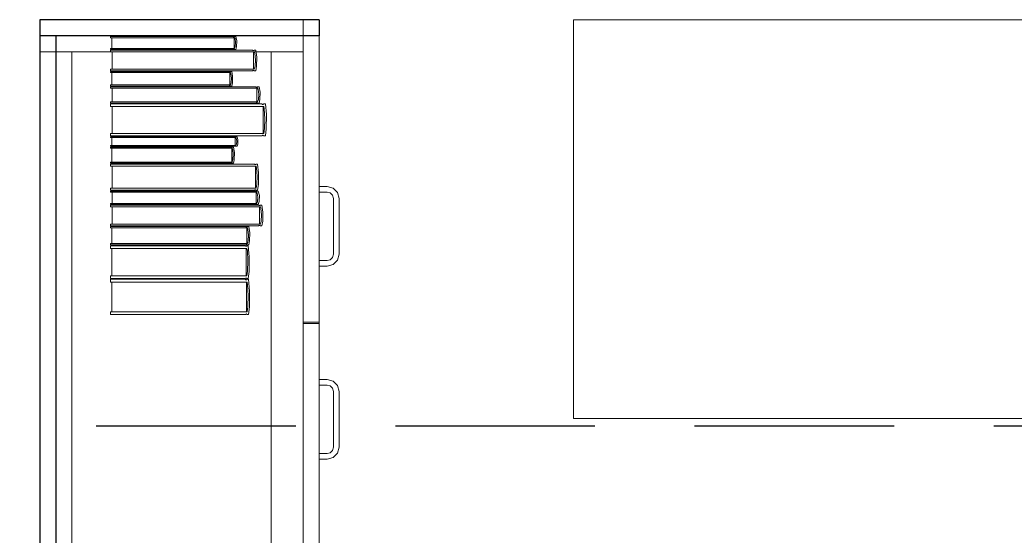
# Model space of a CAD drawing. Header units: inches. Extents: x -19 to 5698, y -728 to 92.
# Drawn here: x 130.095 to 131.342, y 38.702 to 39.35 of the extents above; entities that cross this region are included whole.
import ezdxf

# ---------------------------------------------------------------- set-up
doc = ezdxf.new("R2010")
doc.units = ezdxf.units.IN
doc.header["$MEASUREMENT"] = 0
doc.set_wipeout_variables(frame=1)
doc.linetypes.add('HIDDEN', pattern=[0.375, 0.25, -0.125])
doc.linetypes.add('Wipeout_Contour', pattern=[1, 0, -1])
doc.layers.add('00 conduct tomacorr', color=120, linetype='HIDDEN', lineweight=30)
doc.layers.add('Interior - Mobiliario', color=7, linetype='Continuous')

msp = doc.modelspace()

# ---------------------------------------------------------------- linework, layer by layer
at = {"layer": 'Interior - Mobiliario', "color": 175, "linetype": 'Continuous', "lineweight": 13}
for p, q in [((130.14, 39.33), (130.14, 37.87)), ((130.45, 39.33), (130.14, 39.33)), ((130.45, 37.87), (130.45, 39.33)), ((130.3649, 39.3166), (130.3641, 39.3142)), ((130.3653, 39.3215), (130.3649, 39.3166)), ((130.3657, 39.3129), (130.3666, 39.3164)), ((130.3666, 39.3164), (130.3668, 39.3236)), ((130.16, 37.89), (130.16, 39.31)), ((130.41, 39.31), (130.16, 39.31)), ((130.3641, 39.3142), (130.2087, 39.3142)), ((130.2087, 39.3142), (130.2087, 39.3129)), ((130.2087, 39.3129), (130.3623, 39.3129)), ((130.3867, 39.3119), (130.2087, 39.3119)), ((130.2087, 39.3119), (130.2087, 39.3098)), ((130.2087, 39.3098), (130.3888, 39.3098)), ((130.2105, 39.3098), (130.2105, 39.2883)), ((130.3623, 39.3129), (130.3624, 39.313)), ((130.3624, 39.313), (130.3626, 39.3131)), ((130.3626, 39.3131), (130.3628, 39.3131)), ((130.3628, 39.3131), (130.363, 39.3132)), ((130.363, 39.3132), (130.3633, 39.3131)), ((130.3633, 39.3131), (130.3635, 39.3131)), ((130.3635, 39.3131), (130.3637, 39.313)), ((130.3637, 39.313), (130.3639, 39.3129)), ((130.3639, 39.3129), (130.364, 39.3129)), ((130.364, 39.3129), (130.3657, 39.3129)), ((130.3868, 39.3118), (130.3867, 39.3119)), ((130.387, 39.3116), (130.3868, 39.3118)), ((130.3872, 39.3115), (130.387, 39.3116)), ((130.3875, 39.3115), (130.3872, 39.3115)), ((130.3878, 39.3115), (130.3875, 39.3115)), ((130.388, 39.3115), (130.3878, 39.3115)), ((130.3879, 39.2883), (130.3879, 39.3098)), ((130.3883, 39.3116), (130.388, 39.3115)), ((130.3885, 39.3117), (130.3883, 39.3116)), ((130.3887, 39.3119), (130.3885, 39.3117)), ((130.3906, 39.3119), (130.3887, 39.3119)), ((130.3888, 39.3098), (130.3894, 39.3079)), ((130.3894, 39.3079), (130.3901, 39.3)), ((130.3919, 39.3033), (130.3906, 39.3119)), ((130.45, 39.31), (130.41, 39.31)), ((130.41, 39.31), (130.41, 37.89)), ((130.45, 37.89), (130.45, 39.31)), ((130.3897, 39.2921), (130.3888, 39.2883)), ((130.3901, 39.3), (130.3897, 39.2921)), ((130.3906, 39.2862), (130.3916, 39.2919)), ((130.3916, 39.2919), (130.3919, 39.3033)), ((130.3888, 39.2883), (130.2087, 39.2883)), ((130.2087, 39.2883), (130.2087, 39.2862)), ((130.2087, 39.2862), (130.3867, 39.2862)), ((130.3573, 39.2852), (130.2087, 39.2852)), ((130.2087, 39.2852), (130.2087, 39.2838)), ((130.2087, 39.2838), (130.3591, 39.2838)), ((130.2102, 39.2838), (130.2102, 39.2685)), ((130.3574, 39.2852), (130.3573, 39.2852)), ((130.3576, 39.285), (130.3574, 39.2852)), ((130.3578, 39.285), (130.3576, 39.285)), ((130.358, 39.2849), (130.3578, 39.285)), ((130.3582, 39.2849), (130.358, 39.2849)), ((130.3584, 39.285), (130.3582, 39.2849)), ((130.3583, 39.2685), (130.3583, 39.2838)), ((130.3586, 39.285), (130.3584, 39.285)), ((130.3588, 39.2851), (130.3586, 39.285)), ((130.359, 39.2852), (130.3588, 39.2851)), ((130.3606, 39.2852), (130.359, 39.2852)), ((130.3591, 39.2838), (130.3595, 39.2824)), ((130.3595, 39.2824), (130.3602, 39.2768)), ((130.3616, 39.2792), (130.3606, 39.2852)), ((130.3614, 39.271), (130.3616, 39.2792)), ((130.3867, 39.2862), (130.3868, 39.2864)), ((130.3868, 39.2864), (130.387, 39.2865)), ((130.387, 39.2865), (130.3873, 39.2866)), ((130.3873, 39.2866), (130.3876, 39.2867)), ((130.3876, 39.2867), (130.3878, 39.2867)), ((130.3878, 39.2867), (130.3881, 39.2866)), ((130.3881, 39.2866), (130.3883, 39.2865)), ((130.3883, 39.2865), (130.3886, 39.2863)), ((130.3886, 39.2863), (130.3887, 39.2862)), ((130.3887, 39.2862), (130.3906, 39.2862)), ((130.3591, 39.2685), (130.2087, 39.2685)), ((130.2087, 39.2685), (130.2087, 39.267)), ((130.2087, 39.267), (130.3573, 39.267)), ((130.3573, 39.267), (130.3574, 39.2671)), ((130.3574, 39.2671), (130.3576, 39.2672)), ((130.3576, 39.2672), (130.3578, 39.2673)), ((130.3578, 39.2673), (130.358, 39.2673)), ((130.358, 39.2673), (130.3583, 39.2673)), ((130.3583, 39.2673), (130.3585, 39.2673)), ((130.3585, 39.2673), (130.3587, 39.2672)), ((130.3587, 39.2672), (130.3589, 39.2671)), ((130.3589, 39.2671), (130.359, 39.267)), ((130.359, 39.267), (130.3606, 39.267)), ((130.3598, 39.2712), (130.3591, 39.2685)), ((130.3602, 39.2768), (130.3598, 39.2712)), ((130.3606, 39.267), (130.3614, 39.271)), ((130.3908, 39.266), (130.2087, 39.266)), ((130.2087, 39.266), (130.2087, 39.2644)), ((130.2087, 39.2644), (130.393, 39.2644)), ((130.2105, 39.2644), (130.2105, 39.2472)), ((130.3909, 39.266), (130.3908, 39.266)), ((130.3911, 39.2658), (130.3909, 39.266)), ((130.3914, 39.2657), (130.3911, 39.2658)), ((130.3917, 39.2657), (130.3914, 39.2657)), ((130.3919, 39.2657), (130.3917, 39.2657)), ((130.3922, 39.2657), (130.3919, 39.2657)), ((130.3921, 39.2472), (130.3921, 39.2644)), ((130.3925, 39.2658), (130.3922, 39.2657)), ((130.3927, 39.2659), (130.3925, 39.2658)), ((130.3929, 39.266), (130.3927, 39.2659)), ((130.3949, 39.266), (130.3929, 39.266)), ((130.393, 39.2644), (130.3936, 39.2629)), ((130.3936, 39.2629), (130.3944, 39.2566)), ((130.3944, 39.2566), (130.3939, 39.2503)), ((130.3961, 39.2592), (130.3949, 39.266)), ((130.3959, 39.2501), (130.3961, 39.2592)), ((130.393, 39.2472), (130.2087, 39.2472)), ((130.2087, 39.2472), (130.2087, 39.2456)), ((130.2087, 39.2456), (130.3908, 39.2456)), ((130.3984, 39.2446), (130.2087, 39.2446)), ((130.2087, 39.2446), (130.2087, 39.2414)), ((130.2087, 39.2414), (130.4007, 39.2414)), ((130.2106, 39.2414), (130.2106, 39.2077)), ((130.3908, 39.2456), (130.391, 39.2457)), ((130.391, 39.2457), (130.3912, 39.2458)), ((130.3912, 39.2458), (130.3915, 39.2459)), ((130.3915, 39.2459), (130.3917, 39.2459)), ((130.3917, 39.2459), (130.392, 39.2459)), ((130.392, 39.2459), (130.3923, 39.2459)), ((130.3923, 39.2459), (130.3925, 39.2458)), ((130.3925, 39.2458), (130.3928, 39.2457)), ((130.3928, 39.2457), (130.3929, 39.2456)), ((130.3929, 39.2456), (130.3949, 39.2456)), ((130.3939, 39.2503), (130.393, 39.2472)), ((130.3949, 39.2456), (130.3959, 39.2501)), ((130.3985, 39.2444), (130.3984, 39.2446)), ((130.3988, 39.2442), (130.3985, 39.2444)), ((130.399, 39.244), (130.3988, 39.2442)), ((130.3993, 39.2439), (130.399, 39.244)), ((130.3996, 39.2439), (130.3993, 39.2439)), ((130.3999, 39.244), (130.3996, 39.2439)), ((130.3998, 39.2077), (130.3998, 39.2414)), ((130.4001, 39.2441), (130.3999, 39.244)), ((130.4004, 39.2444), (130.4001, 39.2441)), ((130.4006, 39.2446), (130.4004, 39.2444)), ((130.4027, 39.2446), (130.4006, 39.2446)), ((130.4007, 39.2414), (130.4013, 39.2383)), ((130.404, 39.2312), (130.4027, 39.2446)), ((130.4013, 39.2383), (130.4021, 39.2261)), ((130.4037, 39.2133), (130.404, 39.2312)), ((130.4021, 39.2261), (130.4016, 39.2137)), ((130.4007, 39.2077), (130.2087, 39.2077)), ((130.2087, 39.2077), (130.2087, 39.2045)), ((130.2087, 39.2045), (130.3984, 39.2045)), ((130.3984, 39.2045), (130.3986, 39.2047)), ((130.3986, 39.2047), (130.3988, 39.205)), ((130.3988, 39.205), (130.3991, 39.2051)), ((130.3991, 39.2051), (130.3994, 39.2052)), ((130.3994, 39.2052), (130.3997, 39.2052)), ((130.3997, 39.2052), (130.3999, 39.2051)), ((130.3999, 39.2051), (130.4002, 39.2049)), ((130.4002, 39.2049), (130.4005, 39.2047)), ((130.4005, 39.2047), (130.4006, 39.2045)), ((130.4006, 39.2045), (130.4027, 39.2045)), ((130.4016, 39.2137), (130.4007, 39.2077)), ((130.4027, 39.2045), (130.4037, 39.2133)), ((130.3638, 39.2035), (130.2087, 39.2035)), ((130.2087, 39.2035), (130.2087, 39.2026)), ((130.2087, 39.2026), (130.3657, 39.2026)), ((130.3657, 39.1925), (130.2087, 39.1925)), ((130.2087, 39.1925), (130.2087, 39.1915)), ((130.2087, 39.1915), (130.3638, 39.1915)), ((130.2102, 39.2026), (130.2102, 39.1925)), ((130.3639, 39.2035), (130.3638, 39.2035)), ((130.3638, 39.1915), (130.3639, 39.1916)), ((130.3641, 39.2034), (130.3639, 39.2035)), ((130.3639, 39.1916), (130.3641, 39.1916)), ((130.3643, 39.2034), (130.3641, 39.2034)), ((130.3641, 39.1916), (130.3644, 39.1917)), ((130.3645, 39.2033), (130.3643, 39.2034)), ((130.3644, 39.1917), (130.3646, 39.1917)), ((130.3648, 39.2033), (130.3645, 39.2033)), ((130.3646, 39.1917), (130.3648, 39.1917)), ((130.365, 39.2034), (130.3648, 39.2033)), ((130.3648, 39.1917), (130.3651, 39.1917)), ((130.3649, 39.1925), (130.3649, 39.2026)), ((130.3652, 39.2034), (130.365, 39.2034)), ((130.3651, 39.1917), (130.3653, 39.1916)), ((130.3654, 39.2035), (130.3652, 39.2034)), ((130.3653, 39.1916), (130.3655, 39.1915)), ((130.3656, 39.2035), (130.3654, 39.2035)), ((130.3655, 39.1915), (130.3656, 39.1915)), ((130.3673, 39.2035), (130.3656, 39.2035)), ((130.3656, 39.1915), (130.3673, 39.1915)), ((130.3657, 39.2026), (130.3662, 39.2017)), ((130.3664, 39.1943), (130.3657, 39.1925)), ((130.3662, 39.2017), (130.3668, 39.198)), ((130.3668, 39.198), (130.3664, 39.1943)), ((130.3683, 39.1995), (130.3673, 39.2035)), ((130.3673, 39.1915), (130.3682, 39.1941)), ((130.3682, 39.1941), (130.3683, 39.1995)), ((130.3594, 39.1905), (130.2087, 39.1905)), ((130.2087, 39.1905), (130.2087, 39.1889)), ((130.2087, 39.1889), (130.3612, 39.1889)), ((130.2102, 39.1889), (130.2102, 39.1717)), ((130.3595, 39.1904), (130.3594, 39.1905)), ((130.3597, 39.1903), (130.3595, 39.1904)), ((130.3599, 39.1902), (130.3597, 39.1903)), ((130.3601, 39.1902), (130.3599, 39.1902)), ((130.3603, 39.1902), (130.3601, 39.1902)), ((130.3606, 39.1902), (130.3603, 39.1902)), ((130.3605, 39.1717), (130.3605, 39.1889)), ((130.3608, 39.1903), (130.3606, 39.1902)), ((130.361, 39.1904), (130.3608, 39.1903)), ((130.3611, 39.1905), (130.361, 39.1904)), ((130.3628, 39.1905), (130.3611, 39.1905)), ((130.3612, 39.1889), (130.3617, 39.1873)), ((130.3617, 39.1873), (130.3623, 39.1811)), ((130.3623, 39.1811), (130.3619, 39.1748)), ((130.3638, 39.1837), (130.3628, 39.1905)), ((130.3636, 39.1746), (130.3638, 39.1837)), ((130.3612, 39.1717), (130.2087, 39.1717)), ((130.2087, 39.1717), (130.2087, 39.1701)), ((130.2087, 39.1701), (130.3594, 39.1701)), ((130.389, 39.1691), (130.2087, 39.1691)), ((130.2087, 39.1691), (130.2087, 39.1665)), ((130.2087, 39.1665), (130.3912, 39.1665)), ((130.2105, 39.1665), (130.2105, 39.1389)), ((130.3594, 39.1701), (130.3595, 39.1702)), ((130.3595, 39.1702), (130.3597, 39.1703)), ((130.3597, 39.1703), (130.3599, 39.1704)), ((130.3599, 39.1704), (130.3602, 39.1705)), ((130.3602, 39.1705), (130.3604, 39.1705)), ((130.3604, 39.1705), (130.3606, 39.1704)), ((130.3606, 39.1704), (130.3608, 39.1703)), ((130.3608, 39.1703), (130.361, 39.1702)), ((130.361, 39.1702), (130.3611, 39.1701)), ((130.3611, 39.1701), (130.3628, 39.1701)), ((130.3619, 39.1748), (130.3612, 39.1717)), ((130.3628, 39.1701), (130.3636, 39.1746)), ((130.3891, 39.169), (130.389, 39.1691)), ((130.3893, 39.1688), (130.3891, 39.169)), ((130.3895, 39.1687), (130.3893, 39.1688)), ((130.3898, 39.1686), (130.3895, 39.1687)), ((130.3901, 39.1686), (130.3898, 39.1686)), ((130.3903, 39.1686), (130.3901, 39.1686)), ((130.3902, 39.1389), (130.3902, 39.1665)), ((130.3906, 39.1688), (130.3903, 39.1686)), ((130.3908, 39.1689), (130.3906, 39.1688)), ((130.391, 39.1691), (130.3908, 39.1689)), ((130.393, 39.1691), (130.391, 39.1691)), ((130.3912, 39.1665), (130.3917, 39.164)), ((130.3942, 39.1582), (130.393, 39.1691)), ((130.3917, 39.164), (130.3925, 39.1539)), ((130.3925, 39.1539), (130.392, 39.1439)), ((130.394, 39.1435), (130.3942, 39.1582)), ((130.392, 39.1439), (130.3912, 39.1389)), ((130.393, 39.1363), (130.394, 39.1435)), ((130.3912, 39.1389), (130.2087, 39.1389)), ((130.2087, 39.1389), (130.2087, 39.1363)), ((130.2087, 39.1363), (130.389, 39.1363)), ((130.3898, 39.1353), (130.2087, 39.1353)), ((130.2087, 39.1353), (130.2087, 39.134)), ((130.2087, 39.134), (130.392, 39.134)), ((130.2105, 39.134), (130.2105, 39.1199)), ((130.389, 39.1363), (130.3891, 39.1365)), ((130.3891, 39.1365), (130.3893, 39.1367)), ((130.3893, 39.1367), (130.3896, 39.1368)), ((130.3896, 39.1368), (130.3899, 39.1369)), ((130.3899, 39.1353), (130.3898, 39.1353)), ((130.3899, 39.1369), (130.3901, 39.1369)), ((130.3901, 39.1352), (130.3899, 39.1353)), ((130.3901, 39.1369), (130.3904, 39.1368)), ((130.3903, 39.1351), (130.3901, 39.1352)), ((130.3906, 39.135), (130.3903, 39.1351)), ((130.3904, 39.1368), (130.3907, 39.1366)), ((130.3909, 39.135), (130.3906, 39.135)), ((130.3907, 39.1366), (130.3909, 39.1364)), ((130.3909, 39.1364), (130.391, 39.1363)), ((130.3912, 39.1351), (130.3909, 39.135)), ((130.391, 39.1363), (130.393, 39.1363)), ((130.391, 39.1199), (130.391, 39.134)), ((130.3914, 39.1351), (130.3912, 39.1351)), ((130.3916, 39.1352), (130.3914, 39.1351)), ((130.3918, 39.1353), (130.3916, 39.1352)), ((130.3938, 39.1353), (130.3918, 39.1353)), ((130.392, 39.134), (130.3925, 39.1327)), ((130.3925, 39.1327), (130.3933, 39.1276)), ((130.3951, 39.1297), (130.3938, 39.1353)), ((130.3948, 39.1222), (130.3951, 39.1297)), ((130.48, 39.141), (130.47, 39.141)), ((130.47, 39.141), (130.47, 39.134)), ((130.47, 39.134), (130.48, 39.134)), ((130.4875, 39.139), (130.48, 39.141)), ((130.48, 39.134), (130.484, 39.1329)), ((130.484, 39.1329), (130.4869, 39.13)), ((130.4869, 39.13), (130.488, 39.126)), ((130.493, 39.1335), (130.4875, 39.139)), ((130.495, 39.126), (130.493, 39.1335)), ((130.392, 39.1199), (130.2087, 39.1199)), ((130.2087, 39.1199), (130.2087, 39.1186)), ((130.2087, 39.1186), (130.3898, 39.1186)), ((130.3942, 39.1176), (130.2087, 39.1176)), ((130.2087, 39.1176), (130.2087, 39.1155)), ((130.3898, 39.1186), (130.3899, 39.1186)), ((130.3899, 39.1186), (130.3901, 39.1187)), ((130.3901, 39.1187), (130.3904, 39.1188)), ((130.3904, 39.1188), (130.3907, 39.1188)), ((130.3907, 39.1188), (130.3909, 39.1188)), ((130.3909, 39.1188), (130.3912, 39.1188)), ((130.3912, 39.1188), (130.3915, 39.1187)), ((130.3915, 39.1187), (130.3917, 39.1186)), ((130.3917, 39.1186), (130.3918, 39.1186)), ((130.3918, 39.1186), (130.3938, 39.1186)), ((130.3928, 39.1224), (130.392, 39.1199)), ((130.3933, 39.1276), (130.3928, 39.1224)), ((130.3938, 39.1186), (130.3948, 39.1222)), ((130.3943, 39.1175), (130.3942, 39.1176)), ((130.3945, 39.1173), (130.3943, 39.1175)), ((130.3948, 39.1172), (130.3945, 39.1173)), ((130.3951, 39.1171), (130.3948, 39.1172)), ((130.3954, 39.1171), (130.3951, 39.1171)), ((130.3956, 39.1172), (130.3954, 39.1171)), ((130.3959, 39.1173), (130.3956, 39.1172)), ((130.3961, 39.1174), (130.3959, 39.1173)), ((130.3963, 39.1176), (130.3961, 39.1174)), ((130.3984, 39.1176), (130.3963, 39.1176)), ((130.3996, 39.109), (130.3984, 39.1176)), ((130.488, 39.126), (130.488, 39.056)), ((130.495, 39.056), (130.495, 39.126)), ((130.2087, 39.1155), (130.3965, 39.1155)), ((130.2106, 39.1155), (130.2106, 39.0939)), ((130.3955, 39.0939), (130.3955, 39.1155)), ((130.3965, 39.1155), (130.397, 39.1135)), ((130.397, 39.1135), (130.3978, 39.1056)), ((130.3978, 39.1056), (130.3973, 39.0977)), ((130.3994, 39.0975), (130.3996, 39.109)), ((130.3965, 39.0939), (130.2087, 39.0939)), ((130.2087, 39.0939), (130.2087, 39.0918)), ((130.2087, 39.0918), (130.3942, 39.0918)), ((130.3942, 39.0918), (130.3943, 39.0919)), ((130.3943, 39.0919), (130.3946, 39.0921)), ((130.3946, 39.0921), (130.3949, 39.0922)), ((130.3949, 39.0922), (130.3951, 39.0922)), ((130.3951, 39.0922), (130.3954, 39.0922)), ((130.3954, 39.0922), (130.3957, 39.0922)), ((130.3957, 39.0922), (130.3959, 39.0921)), ((130.3959, 39.0921), (130.3962, 39.0919)), ((130.3962, 39.0919), (130.3963, 39.0918)), ((130.3963, 39.0918), (130.3984, 39.0918)), ((130.3973, 39.0977), (130.3965, 39.0939)), ((130.3984, 39.0918), (130.3994, 39.0975)), ((130.3781, 39.0908), (130.2087, 39.0908)), ((130.2087, 39.0908), (130.2087, 39.089)), ((130.2087, 39.089), (130.3801, 39.089)), ((130.2104, 39.089), (130.2104, 39.0696)), ((130.3782, 39.0907), (130.3781, 39.0908)), ((130.3784, 39.0906), (130.3782, 39.0907)), ((130.3786, 39.0905), (130.3784, 39.0906)), ((130.3789, 39.0904), (130.3786, 39.0905)), ((130.3791, 39.0904), (130.3789, 39.0904)), ((130.3794, 39.0905), (130.3791, 39.0904)), ((130.3793, 39.0696), (130.3793, 39.089)), ((130.3796, 39.0906), (130.3794, 39.0905)), ((130.3798, 39.0907), (130.3796, 39.0906)), ((130.38, 39.0908), (130.3798, 39.0907)), ((130.3819, 39.0908), (130.38, 39.0908)), ((130.3801, 39.089), (130.3806, 39.0872)), ((130.3806, 39.0872), (130.3814, 39.0801)), ((130.3814, 39.0801), (130.3809, 39.073)), ((130.383, 39.0831), (130.3819, 39.0908)), ((130.3828, 39.0728), (130.383, 39.0831)), ((130.3801, 39.0696), (130.2087, 39.0696)), ((130.2087, 39.0696), (130.2087, 39.0677)), ((130.2087, 39.0677), (130.3781, 39.0677)), ((130.3775, 39.0667), (130.2087, 39.0667)), ((130.2087, 39.0667), (130.2087, 39.0634)), ((130.3776, 39.0666), (130.3775, 39.0667)), ((130.3778, 39.0663), (130.3776, 39.0666)), ((130.3781, 39.0677), (130.3782, 39.0678)), ((130.3782, 39.0678), (130.3784, 39.068)), ((130.3784, 39.068), (130.3787, 39.0681)), ((130.3787, 39.0681), (130.3789, 39.0681)), ((130.3789, 39.0681), (130.3792, 39.0681)), ((130.3793, 39.0665), (130.379, 39.0663)), ((130.3792, 39.0681), (130.3794, 39.068)), ((130.3794, 39.0667), (130.3793, 39.0665)), ((130.3794, 39.068), (130.3797, 39.0679)), ((130.3813, 39.0667), (130.3794, 39.0667)), ((130.3797, 39.0679), (130.3799, 39.0678)), ((130.3799, 39.0678), (130.38, 39.0677)), ((130.38, 39.0677), (130.3819, 39.0677)), ((130.3809, 39.073), (130.3801, 39.0696)), ((130.3824, 39.053), (130.3813, 39.0667)), ((130.3819, 39.0677), (130.3828, 39.0728)), ((130.2087, 39.0634), (130.3795, 39.0634)), ((130.2104, 39.0634), (130.2104, 39.0289)), ((130.378, 39.0661), (130.3778, 39.0663)), ((130.3783, 39.066), (130.378, 39.0661)), ((130.3785, 39.066), (130.3783, 39.066)), ((130.3788, 39.0661), (130.3785, 39.066)), ((130.3787, 39.0289), (130.3787, 39.0634)), ((130.379, 39.0663), (130.3788, 39.0661)), ((130.3795, 39.0634), (130.3801, 39.0603)), ((130.3801, 39.0603), (130.3808, 39.0477)), ((130.488, 39.056), (130.4869, 39.052)), ((130.493, 39.0485), (130.495, 39.056)), ((130.3808, 39.0477), (130.3803, 39.035)), ((130.3822, 39.0346), (130.3824, 39.053)), ((130.47, 39.048), (130.47, 39.041)), ((130.48, 39.048), (130.47, 39.048)), ((130.484, 39.0491), (130.48, 39.048)), ((130.48, 39.041), (130.4875, 39.043)), ((130.4869, 39.052), (130.484, 39.0491)), ((130.4875, 39.043), (130.493, 39.0485)), ((130.3803, 39.035), (130.3795, 39.0289)), ((130.3813, 39.0256), (130.3822, 39.0346)), ((130.47, 39.041), (130.48, 39.041)), ((130.3795, 39.0289), (130.2087, 39.0289)), ((130.2087, 39.0289), (130.2087, 39.0256)), ((130.2087, 39.0256), (130.3775, 39.0256)), ((130.3778, 39.0246), (130.2087, 39.0246)), ((130.2087, 39.0246), (130.2087, 39.021)), ((130.2087, 39.021), (130.3799, 39.021)), ((130.2104, 39.021), (130.2104, 38.9839)), ((130.3775, 39.0256), (130.3776, 39.0258)), ((130.3776, 39.0258), (130.3779, 39.026)), ((130.3779, 39.0244), (130.3778, 39.0246)), ((130.3779, 39.026), (130.3781, 39.0262)), ((130.3781, 39.0241), (130.3779, 39.0244)), ((130.3781, 39.0262), (130.3783, 39.0262)), ((130.3784, 39.0239), (130.3781, 39.0241)), ((130.3783, 39.0262), (130.3786, 39.0262)), ((130.3786, 39.0238), (130.3784, 39.0239)), ((130.3786, 39.0262), (130.3788, 39.0261)), ((130.3789, 39.0238), (130.3786, 39.0238)), ((130.3788, 39.0261), (130.3791, 39.026)), ((130.3791, 39.0239), (130.3789, 39.0238)), ((130.379, 38.9839), (130.379, 39.021)), ((130.3791, 39.026), (130.3793, 39.0257)), ((130.3794, 39.0241), (130.3791, 39.0239)), ((130.3793, 39.0257), (130.3794, 39.0256)), ((130.3794, 39.0256), (130.3813, 39.0256)), ((130.3796, 39.0243), (130.3794, 39.0241)), ((130.3797, 39.0246), (130.3796, 39.0243)), ((130.3816, 39.0246), (130.3797, 39.0246)), ((130.3799, 39.021), (130.3804, 39.0177)), ((130.3804, 39.0177), (130.3811, 39.0041)), ((130.3828, 39.0098), (130.3816, 39.0246)), ((130.3811, 39.0041), (130.3807, 38.9905)), ((130.3826, 38.9901), (130.3828, 39.0098)), ((130.3799, 38.9839), (130.2087, 38.9839)), ((130.2087, 38.9839), (130.2087, 38.9804)), ((130.2087, 38.9804), (130.3778, 38.9804)), ((130.3778, 38.9804), (130.378, 38.9806)), ((130.378, 38.9806), (130.3782, 38.9809)), ((130.3782, 38.9809), (130.3784, 38.981)), ((130.3784, 38.981), (130.3787, 38.9811)), ((130.3787, 38.9811), (130.3789, 38.9811)), ((130.3789, 38.9811), (130.3792, 38.981)), ((130.3792, 38.981), (130.3794, 38.9808)), ((130.3794, 38.9808), (130.3796, 38.9805)), ((130.3796, 38.9805), (130.3797, 38.9804)), ((130.3797, 38.9804), (130.3816, 38.9804)), ((130.3807, 38.9905), (130.3799, 38.9839)), ((130.3816, 38.9804), (130.3826, 38.9901)), ((130.47, 38.971), (130.45, 38.971)), ((130.45, 38.61), (130.45, 38.969)), ((130.47, 38.969), (130.45, 38.969)), ((130.47, 38.61), (130.47, 38.969)), ((130.47, 38.899), (130.48, 38.899)), ((130.47, 38.892), (130.47, 38.899)), ((130.48, 38.892), (130.47, 38.892)), ((130.48, 38.899), (130.4875, 38.897)), ((130.484, 38.8909), (130.48, 38.892)), ((130.4875, 38.897), (130.493, 38.8915)), ((130.4869, 38.888), (130.484, 38.8909)), ((130.488, 38.884), (130.4869, 38.888)), ((130.488, 38.814), (130.488, 38.884)), ((130.493, 38.8915), (130.495, 38.884)), ((130.495, 38.884), (130.495, 38.814)), ((130.47, 38.806), (130.48, 38.806)), ((130.47, 38.799), (130.47, 38.806)), ((130.48, 38.806), (130.484, 38.8071)), ((130.484, 38.8071), (130.4869, 38.81)), ((130.4869, 38.81), (130.488, 38.814)), ((130.493, 38.8065), (130.4875, 38.801)), ((130.495, 38.814), (130.493, 38.8065)), ((130.48, 38.799), (130.47, 38.799)), ((130.4875, 38.801), (130.48, 38.799))]:
    msp.add_line(p, q, dxfattribs=at)
at = {"layer": 'Interior - Mobiliario', "color": 175, "linetype": 'Continuous', "lineweight": 13, "flags": 128}
msp.add_lwpolyline([(132.089, 39.35), (132.089, 37.85), (131.489, 37.85), (131.489, 38.85), (130.789, 38.85), (130.789, 39.35)], close=True, dxfattribs=at)

# ---------------------------------------------------------------- next in the draw order: wipeouts: each hides what was drawn before it
at = {"color": 254, "linetype": 'Wipeout_Contour', "lineweight": 0, "ltscale": 3370.296361}
msp.add_wipeout([(130.14, 37.87), (130.14, 39.33), (130.12, 39.33), (130.12, 37.87)], dxfattribs=at).dxf.layer = 'Interior - Mobiliario'

# ---------------------------------------------------------------- next in the draw order: linework, layer by layer
at = {"layer": '00 conduct tomacorr'}
msp.add_line((138.6907, 38.8403), (127.8997, 38.8403, 0.0003), dxfattribs=at)
at = {"layer": 'Interior - Mobiliario', "color": 175, "linetype": 'Continuous', "lineweight": 30}
for p, q in [((130.14, 39.33), (130.12, 39.33)), ((130.12, 39.33), (130.12, 37.87)), ((130.14, 39.33), (130.14, 37.87))]:
    msp.add_line(p, q, dxfattribs=at)
at = {"layer": 'Interior - Mobiliario', "color": 175, "linetype": 'Continuous', "lineweight": 13}
for p, q in [((130.12, 39.33), (130.12, 37.87)), ((130.14, 39.33), (130.12, 39.33)), ((130.14, 37.87), (130.14, 39.33)), ((130.12, 39.31), (130.12, 37.89)), ((130.16, 39.31), (130.12, 39.31))]:
    msp.add_line(p, q, dxfattribs=at)

# ---------------------------------------------------------------- next in the draw order: wipeouts: each hides what was drawn before it
at = {"color": 254, "linetype": 'Wipeout_Contour', "lineweight": 0, "ltscale": 3371.09134}
msp.add_wipeout([(130.47, 39.33), (130.47, 39.35), (130.12, 39.35), (130.12, 39.33)], dxfattribs=at).dxf.layer = 'Interior - Mobiliario'

# ---------------------------------------------------------------- next in the draw order: linework, layer by layer
at = {"layer": 'Interior - Mobiliario', "color": 175, "linetype": 'Continuous', "lineweight": 30}
for p, q in [((130.47, 39.35), (130.12, 39.35)), ((130.12, 39.35), (130.12, 39.33)), ((130.47, 39.35), (130.47, 39.33)), ((130.47, 39.33), (130.12, 39.33))]:
    msp.add_line(p, q, dxfattribs=at)
at = {"layer": 'Interior - Mobiliario', "color": 175, "linetype": 'Continuous', "lineweight": 13}
for p, q in [((130.12, 39.35), (130.12, 39.33)), ((130.47, 39.35), (130.12, 39.35)), ((130.12, 39.35), (130.12, 39.31)), ((130.45, 39.35), (130.12, 39.35)), ((130.12, 37.85), (130.12, 39.35)), ((130.12, 39.35), (130.47, 39.35)), ((130.45, 39.31), (130.45, 39.35)), ((130.47, 39.33), (130.47, 39.35)), ((130.47, 39.35), (130.47, 37.85)), ((130.12, 39.33), (130.47, 39.33)), ((130.12, 39.33), (130.12, 37.87)), ((130.47, 39.33), (130.12, 39.33)), ((130.14, 39.33), (130.14, 37.87)), ((130.47, 39.33), (130.14, 39.33)), ((130.14, 39.33), (130.14, 37.87)), ((130.45, 39.33), (130.14, 39.33)), ((130.14, 39.33), (130.14, 37.87)), ((130.45, 39.33), (130.14, 39.33)), ((130.3623, 39.329), (130.2087, 39.329)), ((130.2087, 39.329), (130.2087, 39.3277)), ((130.3624, 39.3289), (130.3623, 39.329)), ((130.3625, 39.3288), (130.3624, 39.3289)), ((130.3628, 39.3288), (130.3625, 39.3288)), ((130.363, 39.3287), (130.3628, 39.3288)), ((130.3632, 39.3287), (130.363, 39.3287)), ((130.3635, 39.3288), (130.3632, 39.3287)), ((130.3637, 39.3288), (130.3635, 39.3288)), ((130.3639, 39.3289), (130.3637, 39.3288)), ((130.364, 39.329), (130.3639, 39.3289)), ((130.3657, 39.329), (130.364, 39.329)), ((130.3668, 39.3236), (130.3657, 39.329)), ((130.45, 37.87), (130.45, 39.33)), ((130.45, 37.87), (130.45, 39.33)), ((130.45, 39.33), (130.45, 38.971)), ((130.47, 39.33), (130.45, 39.33)), ((130.47, 37.87), (130.47, 39.33)), ((130.47, 37.87), (130.47, 39.33)), ((130.47, 39.33), (130.47, 38.971)), ((130.2087, 39.3277), (130.3641, 39.3277)), ((130.2102, 39.3277), (130.2102, 39.3142)), ((130.3634, 39.3142), (130.3634, 39.3277)), ((130.3641, 39.3277), (130.3646, 39.3265)), ((130.3646, 39.3265), (130.3653, 39.3215))]:
    msp.add_line(p, q, dxfattribs=at)

doc.saveas('drawing.dxf')
